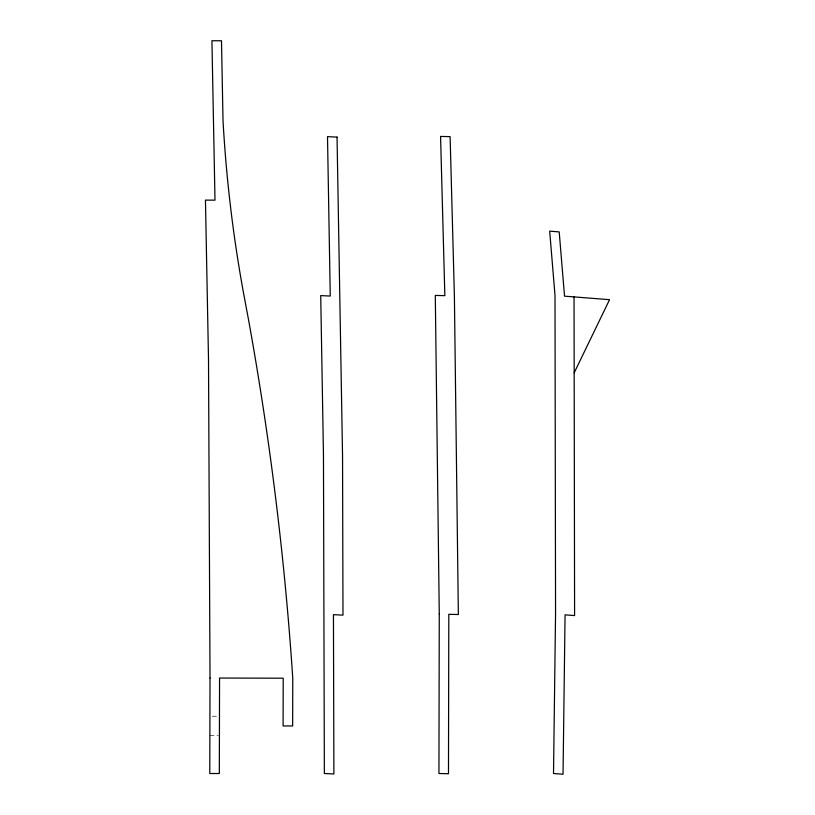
<?xml version="1.0" encoding="UTF-8"?>
<svg xmlns="http://www.w3.org/2000/svg" width="815" height="815" viewBox="0 0 815 815"><rect width="100%" height="100%" fill="white"/><g stroke="black" fill="none" stroke-linecap="round" stroke-linejoin="round"><path stroke-width="0.61" stroke-dasharray="4.08 3.06" d="M212.308 716.222L218.267 716.242M209.873 735.313L218.226 735.334"/><path stroke-width="1.22" d="M574.178 372.832L609.549 299.676L564.53 296.161L559.202 231.898L549.687 231.154L555.005 295.417L555.555 614.092L553.517 773.506L563.043 774.25L565.07 614.836L574.595 615.58L574.045 296.904M210.015 678.019L209.771 773.506L219.327 773.527L219.561 678.049L283.213 678.202L283.1 725.951L292.646 725.971L292.768 678.233A3212.251 3212.251 0 0 0 248.331 318.634L244.612 298.85A1380.671 1380.671 0 0 1 230.91 210.015L229.188 195.131A1380.671 1380.671 0 0 1 223.015 120.477L221.486 40.77L211.931 40.75L214.997 200.144L205.451 200.123L208.508 359.344L210.015 678.019M439.265 614.082L438.939 773.506L448.484 773.73L448.81 614.306L458.356 614.53L454.393 295.876L450.114 136.645L440.569 136.421L444.847 295.651L435.302 295.427L439.265 614.082M337.043 137.114L327.508 136.655L330.258 296.049L320.723 295.601L323.463 454.831L324.36 773.506L333.895 773.965L333.447 614.673L342.983 615.131L342.545 455.738L337.043 137.114"/></g></svg>
